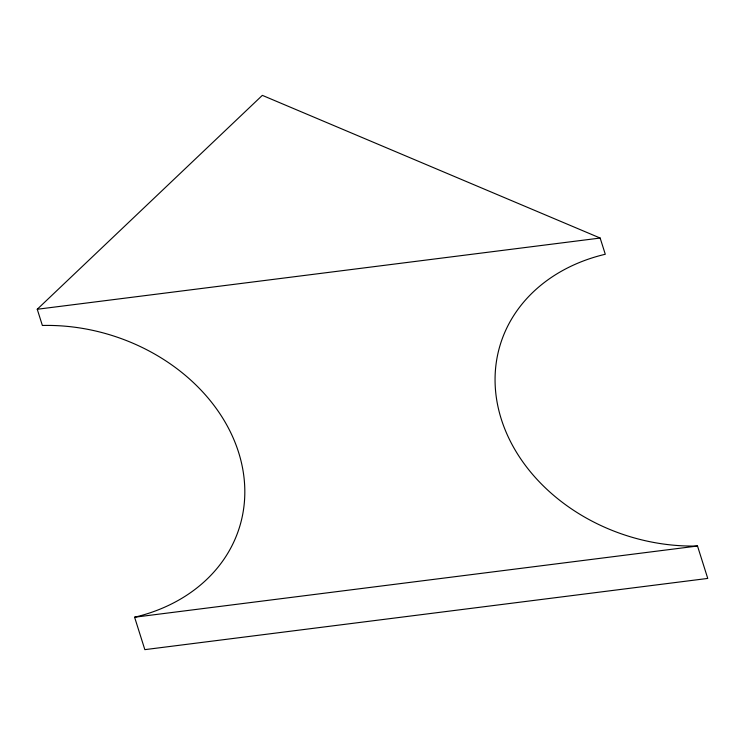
<?xml version="1.0" encoding="UTF-8"?>
<svg xmlns="http://www.w3.org/2000/svg" width="745" height="745" viewBox="0 0 745 745"><rect width="100%" height="100%" fill="white"/><g stroke="black" fill="none" stroke-linecap="round" stroke-linejoin="round"><path stroke-width="1.12" d="M37.25 309.259L262.342 95.36L600.153 238.046L605.285 254.259A179.079 145.061 17.5 0 0 501.283 419.118A179.079 145.061 17.5 0 0 697.506 546.011L707.75 578.427L144.847 649.64L134.594 617.223A179.079 145.061 17.5 0 0 238.596 452.355A179.079 145.061 17.5 0 0 42.372 325.472L37.25 309.259L600.153 238.046M134.594 617.223L697.506 546.011"/></g></svg>
